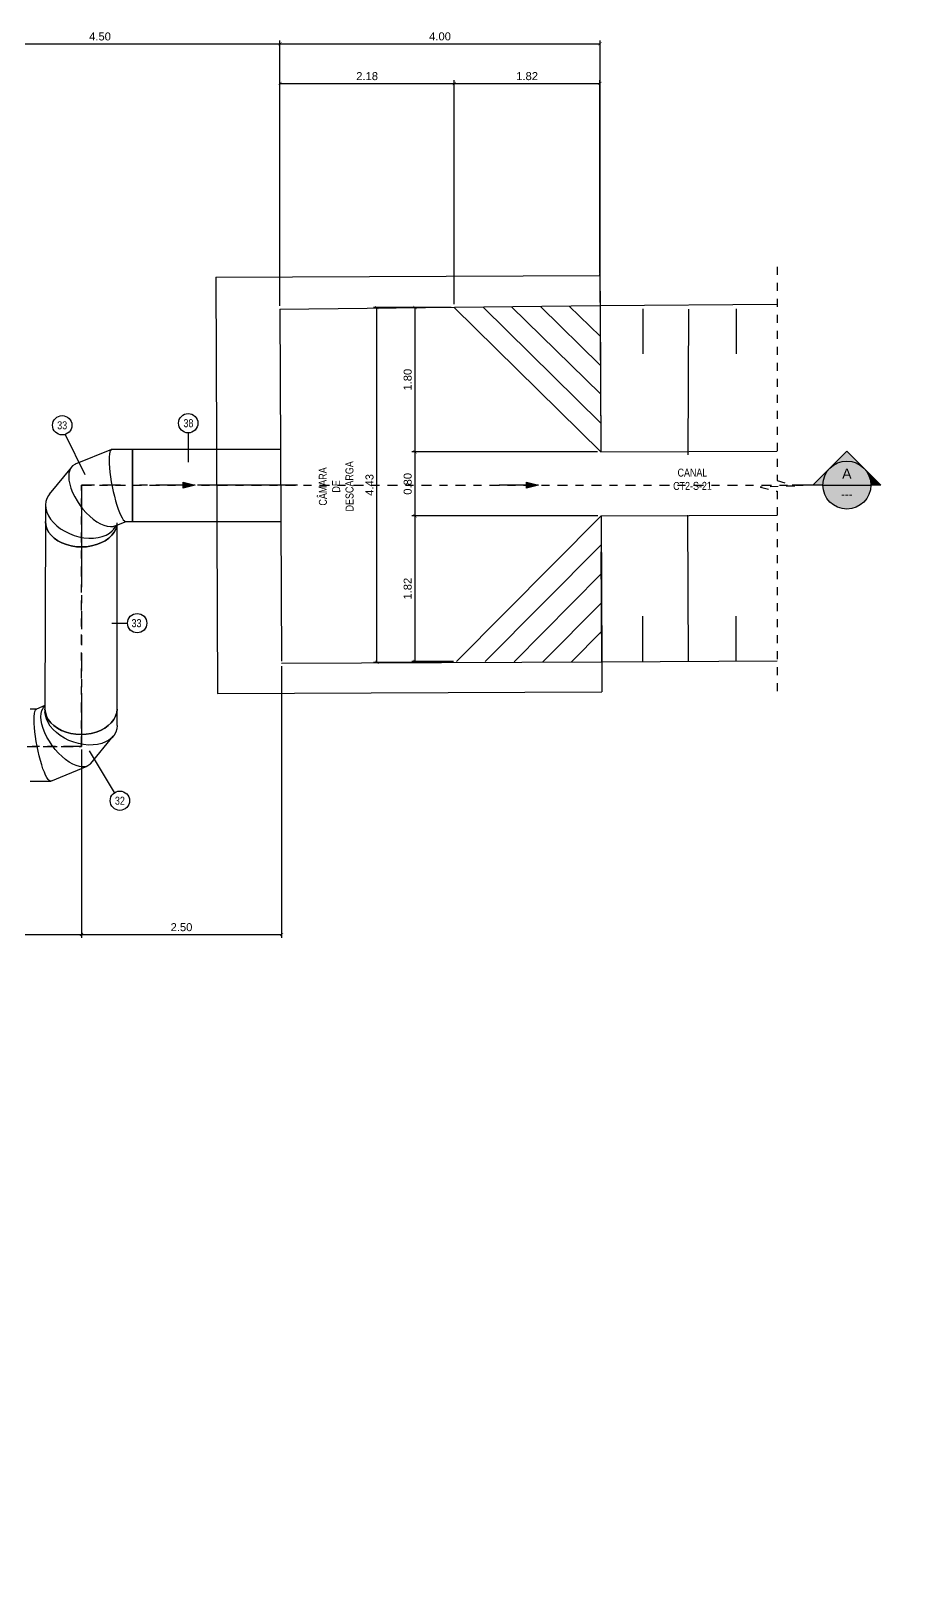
# Model space of a CAD drawing. Header units: feet. Extents: x 0 to 285175, y 0 to 9111378.
# Drawn here: x 285163.87 to 285174.84, y 9111338.24 to 9111357.69 of the extents above; entities that cross this region are included whole.
import ezdxf
from ezdxf import colors
from ezdxf.entities.mleader import LeaderData, LeaderLine
from ezdxf.enums import TextEntityAlignment as Align
from ezdxf.math import Vec2, Vec3

# ---------------------------------------------------------------- set-up
doc = ezdxf.new("R2010")
doc.units = ezdxf.units.FT
doc.header["$MEASUREMENT"] = 0
doc.linetypes.add('CENTER2', pattern=[1.125, 0.75, -0.125, 0.125, -0.125])
doc.linetypes.add('DASHDOT', pattern=[1, 0.5, -0.25, 0, -0.25])
doc.layers.get('0').update_dxf_attribs({"linetype": 'CONTINUOUS'})
doc.layers.get('DEFPOINTS').update_dxf_attribs({"linetype": 'CONTINUOUS'})
for name, color, linetype in [('ARQ_SENTIDO', 1, 'CONTINUOUS'), ('EIXO', 1, 'DASHDOT'), ('H-SA-CONTORNO', 2, 'CONTINUOUS'), ('H-SA-DIM', 1, 'CONTINUOUS'), ('H-SA-EIXOS', 1, 'DASHDOT'), ('H-SA-ESTRUTURA (CORTE)', 5, 'CONTINUOUS'), ('H-SA-HTC ENCHIMENTO', 1, 'CONTINUOUS'), ('H-SA-SIMB', 1, 'CONTINUOUS'), ('H-SA-TEXTO', 2, 'CONTINUOUS'), ('INDIC', 2, 'CONTINUOUS'), ('Top View-Ferro Fundido - JGS - K7(Esgoto)', 7, 'CONTINUOUS')]:
    doc.layers.add(name, color=color, linetype=linetype)
doc.styles.add('EGC_Arial_2.0mm', font='arial.ttf', dxfattribs={"width": 0.8, "height": 2})
doc.styles.add('EGC_Arial_2.5mm', font='arial.ttf', dxfattribs={"width": 0.8, "height": 2.5})
doc.styles.get("Standard").update_dxf_attribs({"font": 'arial.ttf'})
doc.dimstyles.new('Copy of EGC_2.0mm', dxfattribs={"dimtxt": 0.1, "dimasz": 0.04, "dimexe": 0.04, "dimexo": 0.04, "dimgap": 0.04, "dimtad": 1, "dimzin": 1, "dimdsep": 46, "dimtxsty": 'Standard', "dimblk": 'ARCHTICK', "dimcen": 0, "dimclrd": 1, "dimclre": 1, "dimclrt": 2, "dimazin": 0, "dimtfac": 1, "dimtix": 1, "dimtmove": 1, "dimatfit": 3, "dimldrblk": 'NONE', "dimfxl": 0.002, "dimtolj": 1, "dimtzin": 0, "dimlwd": -1, "dimarcsym": 0})

# ---------------------------------------------------------------- blocks, each defined once
blk = doc.blocks.new('_None')
blk = doc.blocks.new('_ArchTick')
at = {"color": 0, "linetype": 'ByBlock', "const_width": 0.15}
blk.add_lwpolyline([(-0.5, -0.5), (0.5, 0.5)], dxfattribs=at)
blk = doc.blocks.new('*D1220')
at = {"layer": 'DEFPOINTS', "color": 0, "transparency": 16777216}
for p in [(285162.481, 9111357.533), (285166.979, 9111357.533), (285166.979, 9111354.218, -478.198)]:
    blk.add_point(p, dxfattribs=at)
at = {"layer": 'H-SA-DIM', "color": 1, "transparency": 16777216}
blk.add_line((285162.481, 9111357.533), (285166.979, 9111357.533), dxfattribs=at)
at = {"layer": 'H-SA-DIM', "color": 1, "lineweight": -2, "transparency": 16777216}
blk.add_line((285166.979, 9111354.258), (285166.979, 9111357.573), dxfattribs=at)
at = {"layer": 'H-SA-DIM', "color": 1, "transparency": 16777216, "xscale": 0.04, "yscale": 0.04, "zscale": 0.04, "rotation": 180}
blk.add_blockref('_ArchTick', (285162.481, 9111357.533), dxfattribs=at)
at = {"layer": 'H-SA-DIM', "color": 1, "transparency": 16777216, "xscale": 0.04, "yscale": 0.04, "zscale": 0.04}
blk.add_blockref('_ArchTick', (285166.979, 9111357.533), dxfattribs=at)
at = {"layer": 'H-SA-DIM', "color": 2, "transparency": 16777216, "insert": (285164.73, 9111357.624), "char_height": 0.1, "attachment_point": 5}
blk.add_mtext('\\A1;4.50', dxfattribs=at)
blk = doc.blocks.new('*D1221')
at = {"layer": 'DEFPOINTS', "color": 0, "transparency": 16777216}
for p in [(285169.157, 9111357.037), (285166.979, 9111354.218, -478.198), (285169.157, 9111354.237, -478.198)]:
    blk.add_point(p, dxfattribs=at)
at = {"layer": 'H-SA-DIM', "color": 1, "lineweight": -2, "transparency": 16777216}
for p, q in [((285166.979, 9111354.258), (285166.979, 9111357.077)), ((285169.157, 9111354.277), (285169.157, 9111357.077))]:
    blk.add_line(p, q, dxfattribs=at)
at = {"layer": 'H-SA-DIM', "color": 1, "transparency": 16777216}
blk.add_line((285166.979, 9111357.037), (285169.157, 9111357.037), dxfattribs=at)
at = {"layer": 'H-SA-DIM', "color": 1, "transparency": 16777216, "xscale": 0.04, "yscale": 0.04, "zscale": 0.04, "rotation": 180}
blk.add_blockref('_ArchTick', (285166.979, 9111357.037), dxfattribs=at)
at = {"layer": 'H-SA-DIM', "color": 1, "transparency": 16777216, "xscale": 0.04, "yscale": 0.04, "zscale": 0.04}
blk.add_blockref('_ArchTick', (285169.157, 9111357.037), dxfattribs=at)
at = {"layer": 'H-SA-DIM', "color": 2, "transparency": 16777216, "insert": (285168.068, 9111357.128), "char_height": 0.1, "attachment_point": 5}
blk.add_mtext('\\A1;2.18', dxfattribs=at)
blk = doc.blocks.new('*D1222')
at = {"layer": 'DEFPOINTS', "color": 0, "transparency": 16777216}
for p in [(285170.978, 9111357.037), (285170.978, 9111354.631, -478.198), (285169.157, 9111354.237, -478.198)]:
    blk.add_point(p, dxfattribs=at)
at = {"layer": 'H-SA-DIM', "color": 1, "lineweight": -2, "transparency": 16777216}
for p, q in [((285169.157, 9111354.277), (285169.157, 9111357.077)), ((285170.978, 9111354.671), (285170.978, 9111357.077))]:
    blk.add_line(p, q, dxfattribs=at)
at = {"layer": 'H-SA-DIM', "color": 1, "transparency": 16777216}
blk.add_line((285169.157, 9111357.037), (285170.978, 9111357.037), dxfattribs=at)
at = {"layer": 'H-SA-DIM', "color": 1, "transparency": 16777216, "xscale": 0.04, "yscale": 0.04, "zscale": 0.04, "rotation": 180}
blk.add_blockref('_ArchTick', (285169.157, 9111357.037), dxfattribs=at)
at = {"layer": 'H-SA-DIM', "color": 1, "transparency": 16777216, "xscale": 0.04, "yscale": 0.04, "zscale": 0.04}
blk.add_blockref('_ArchTick', (285170.978, 9111357.037), dxfattribs=at)
at = {"layer": 'H-SA-DIM', "color": 2, "transparency": 16777216, "insert": (285170.067, 9111357.128), "char_height": 0.1, "attachment_point": 5}
blk.add_mtext('\\A1;1.82', dxfattribs=at)
blk = doc.blocks.new('*D1223')
at = {"layer": 'DEFPOINTS', "color": 0, "transparency": 16777216}
for p in [(285170.979, 9111357.534), (285166.979, 9111354.218, -478.198), (285170.979, 9111354.26, -478.198)]:
    blk.add_point(p, dxfattribs=at)
at = {"layer": 'H-SA-DIM', "color": 1, "lineweight": -2, "transparency": 16777216}
for p, q in [((285166.979, 9111354.258), (285166.979, 9111357.574)), ((285170.979, 9111354.3), (285170.979, 9111357.574))]:
    blk.add_line(p, q, dxfattribs=at)
at = {"layer": 'H-SA-DIM', "color": 1, "transparency": 16777216}
blk.add_line((285166.979, 9111357.534), (285170.979, 9111357.534), dxfattribs=at)
at = {"layer": 'H-SA-DIM', "color": 1, "transparency": 16777216, "xscale": 0.04, "yscale": 0.04, "zscale": 0.04, "rotation": 180}
blk.add_blockref('_ArchTick', (285166.979, 9111357.534), dxfattribs=at)
at = {"layer": 'H-SA-DIM', "color": 1, "transparency": 16777216, "xscale": 0.04, "yscale": 0.04, "zscale": 0.04}
blk.add_blockref('_ArchTick', (285170.979, 9111357.534), dxfattribs=at)
at = {"layer": 'H-SA-DIM', "color": 2, "transparency": 16777216, "insert": (285168.979, 9111357.625), "char_height": 0.1, "attachment_point": 5}
blk.add_mtext('\\A1;4.00', dxfattribs=at)
blk = doc.blocks.new('*D1219')
at = {"layer": 'DEFPOINTS', "color": 0, "transparency": 16777216}
for p in [(285169.157, 9111354.237, -478.198), (285168.666, 9111352.433), (285170.987, 9111352.433, -478.198)]:
    blk.add_point(p, dxfattribs=at)
at = {"layer": 'H-SA-DIM', "color": 1, "lineweight": -2, "transparency": 16777216}
for p, q in [((285169.117, 9111354.237), (285168.626, 9111354.237)), ((285170.947, 9111352.433), (285168.626, 9111352.433))]:
    blk.add_line(p, q, dxfattribs=at)
at = {"layer": 'H-SA-DIM', "color": 1, "transparency": 16777216}
blk.add_line((285168.666, 9111354.237), (285168.666, 9111352.433), dxfattribs=at)
at = {"layer": 'H-SA-DIM', "color": 1, "transparency": 16777216, "xscale": 0.04, "yscale": 0.04, "zscale": 0.04}
for p, rotation in [((285168.666, 9111354.237), 90), ((285168.666, 9111352.433), 270)]:
    blk.add_blockref('_ArchTick', p, dxfattribs=dict(at, rotation=rotation))
at = {"layer": 'H-SA-DIM', "color": 2, "transparency": 16777216, "insert": (285168.575, 9111353.335), "char_height": 0.1, "attachment_point": 5, "rotation": 90}
blk.add_mtext('\\A1;1.80', dxfattribs=at)
blk = doc.blocks.new('*D1224')
at = {"layer": 'DEFPOINTS', "color": 0, "transparency": 16777216}
for p in [(285170.987, 9111352.433, -478.198), (285168.666, 9111351.633), (285170.991, 9111351.633, -478.198)]:
    blk.add_point(p, dxfattribs=at)
at = {"layer": 'H-SA-DIM', "color": 1, "lineweight": -2, "transparency": 16777216}
for p, q in [((285170.947, 9111352.433), (285168.626, 9111352.433)), ((285170.951, 9111351.633), (285168.626, 9111351.633))]:
    blk.add_line(p, q, dxfattribs=at)
at = {"layer": 'H-SA-DIM', "color": 1, "transparency": 16777216}
blk.add_line((285168.666, 9111352.433), (285168.666, 9111351.633), dxfattribs=at)
at = {"layer": 'H-SA-DIM', "color": 1, "transparency": 16777216, "xscale": 0.04, "yscale": 0.04, "zscale": 0.04}
for p, rotation in [((285168.666, 9111352.433), 90), ((285168.666, 9111351.633), 270)]:
    blk.add_blockref('_ArchTick', p, dxfattribs=dict(at, rotation=rotation))
at = {"layer": 'H-SA-DIM', "color": 2, "transparency": 16777216, "insert": (285168.575, 9111352.033), "char_height": 0.1, "attachment_point": 5, "rotation": 90}
blk.add_mtext('\\A1;0.80', dxfattribs=at)
blk = doc.blocks.new('*D1225')
at = {"layer": 'DEFPOINTS', "color": 0, "transparency": 16777216}
for p in [(285170.991, 9111351.633, -478.198), (285168.666, 9111349.813), (285169.186, 9111349.813, -478.198)]:
    blk.add_point(p, dxfattribs=at)
at = {"layer": 'H-SA-DIM', "color": 1, "lineweight": -2, "transparency": 16777216}
for p, q in [((285170.951, 9111351.633), (285168.626, 9111351.633)), ((285169.146, 9111349.813), (285168.626, 9111349.813))]:
    blk.add_line(p, q, dxfattribs=at)
at = {"layer": 'H-SA-DIM', "color": 1, "transparency": 16777216}
blk.add_line((285168.666, 9111351.633), (285168.666, 9111349.813), dxfattribs=at)
at = {"layer": 'H-SA-DIM', "color": 1, "transparency": 16777216, "xscale": 0.04, "yscale": 0.04, "zscale": 0.04}
for p, rotation in [((285168.666, 9111351.633), 90), ((285168.666, 9111349.813), 270)]:
    blk.add_blockref('_ArchTick', p, dxfattribs=dict(at, rotation=rotation))
at = {"layer": 'H-SA-DIM', "color": 2, "transparency": 16777216, "insert": (285168.575, 9111350.723), "char_height": 0.1, "attachment_point": 5, "rotation": 90}
blk.add_mtext('\\A1;1.82', dxfattribs=at)
blk = doc.blocks.new('*D1226')
at = {"layer": 'DEFPOINTS', "color": 0, "transparency": 16777216}
for p in [(285168.189, 9111354.237), (285169.155, 9111354.237), (285169.187, 9111349.802, -478.198)]:
    blk.add_point(p, dxfattribs=at)
at = {"layer": 'H-SA-DIM', "color": 1, "lineweight": -2, "transparency": 16777216}
for p, q in [((285169.115, 9111354.237), (285168.149, 9111354.237)), ((285169.147, 9111349.802), (285168.149, 9111349.802))]:
    blk.add_line(p, q, dxfattribs=at)
at = {"layer": 'H-SA-DIM', "color": 1, "transparency": 16777216}
blk.add_line((285168.189, 9111349.802), (285168.189, 9111354.237), dxfattribs=at)
at = {"layer": 'H-SA-DIM', "color": 1, "transparency": 16777216, "xscale": 0.04, "yscale": 0.04, "zscale": 0.04}
for p, rotation in [((285168.189, 9111354.237), 90), ((285168.189, 9111349.802), 270)]:
    blk.add_blockref('_ArchTick', p, dxfattribs=dict(at, rotation=rotation))
at = {"layer": 'H-SA-DIM', "color": 2, "transparency": 16777216, "insert": (285168.098, 9111352.02), "char_height": 0.1, "attachment_point": 5, "rotation": 90}
blk.add_mtext('\\A1;4.43', dxfattribs=at)
blk = doc.blocks.new('*D1227')
at = {"layer": 'DEFPOINTS', "color": 0, "transparency": 16777216}
for p in [(285164.498, 9111348.751), (285156.596, 9111347.002), (285164.498, 9111346.4)]:
    blk.add_point(p, dxfattribs=at)
at = {"layer": 'H-SA-DIM', "color": 1, "lineweight": -2, "transparency": 16777216}
for p, q in [((285164.498, 9111348.711), (285164.498, 9111346.36)), ((285156.596, 9111346.962), (285156.596, 9111346.36))]:
    blk.add_line(p, q, dxfattribs=at)
at = {"layer": 'H-SA-DIM', "color": 1, "transparency": 16777216}
blk.add_line((285156.596, 9111346.4), (285164.498, 9111346.4), dxfattribs=at)
at = {"layer": 'H-SA-DIM', "color": 1, "transparency": 16777216, "xscale": 0.04, "yscale": 0.04, "zscale": 0.04, "rotation": 180}
blk.add_blockref('_ArchTick', (285156.596, 9111346.4), dxfattribs=at)
at = {"layer": 'H-SA-DIM', "color": 1, "transparency": 16777216, "xscale": 0.04, "yscale": 0.04, "zscale": 0.04}
blk.add_blockref('_ArchTick', (285164.498, 9111346.4), dxfattribs=at)
at = {"layer": 'H-SA-DIM', "color": 2, "transparency": 16777216, "insert": (285160.547, 9111346.491), "char_height": 0.1, "attachment_point": 5}
blk.add_mtext('\\A1;7.90', dxfattribs=at)
blk = doc.blocks.new('*D1228')
at = {"layer": 'DEFPOINTS', "color": 0, "transparency": 16777216}
for p in [(285166.999, 9111349.793, -478.198), (285164.498, 9111348.751), (285166.999, 9111346.401)]:
    blk.add_point(p, dxfattribs=at)
at = {"layer": 'H-SA-DIM', "color": 1, "lineweight": -2, "transparency": 16777216}
for p, q in [((285166.999, 9111349.753), (285166.999, 9111346.361)), ((285164.498, 9111348.711), (285164.498, 9111346.361))]:
    blk.add_line(p, q, dxfattribs=at)
at = {"layer": 'H-SA-DIM', "color": 1, "transparency": 16777216}
blk.add_line((285164.498, 9111346.401), (285166.999, 9111346.401), dxfattribs=at)
at = {"layer": 'H-SA-DIM', "color": 1, "transparency": 16777216, "xscale": 0.04, "yscale": 0.04, "zscale": 0.04, "rotation": 180}
blk.add_blockref('_ArchTick', (285164.498, 9111346.401), dxfattribs=at)
at = {"layer": 'H-SA-DIM', "color": 1, "transparency": 16777216, "xscale": 0.04, "yscale": 0.04, "zscale": 0.04}
blk.add_blockref('_ArchTick', (285166.999, 9111346.401), dxfattribs=at)
at = {"layer": 'H-SA-DIM', "color": 2, "transparency": 16777216, "insert": (285165.748, 9111346.492), "char_height": 0.1, "attachment_point": 5}
blk.add_mtext('\\A1;2.50', dxfattribs=at)
blk = doc.blocks.new('EGC-SETA SENTIDO DA TUBULAÇÃO')
h = blk.add_hatch(color=256)
h.dxf.hatch_style = 1
h.paths.add_polyline_path([(-3, 0.75), (0, 0), (-3, -0.75)])
blk.add_line((0, 0), (-9.84, 0))
blk.add_lwpolyline([(-3, 0.75), (0, 0), (-3, -0.75), (-3, 0.75)])
blk = doc.blocks.new('*U1240')
at = {"true_color": 0x737373}
h = blk.add_hatch(color=8, dxfattribs=at)
h.dxf.hatch_style = 1
h.paths.add_polyline_path([(4.24, 4.24), (8.49, 0), (6, 0, 0.198912)])
h.paths.add_polyline_path([(0, 8.49), (4.24, 4.24, 0.414214), (-4.24, 4.24)])
h.paths.add_polyline_path([(-4.24, 4.24, 0.198912), (-6, 0), (-8.49, 0)])
h = blk.add_hatch(color=8, dxfattribs=at)
h.dxf.hatch_style = 1
h.paths.add_polyline_path([(4.24, 4.24), (8.49, 0), (6, 0, 0.198912)])
h.paths.add_polyline_path([(15.49, 0.03), (-15.49, 0.03), (-15.49, 5.65), (15.49, 5.65)], flags=9)
at = {"true_color": 0xffffff}
h = blk.add_hatch(color=7, dxfattribs=at)
h.dxf.hatch_style = 1
edge = h.paths.add_edge_path()
edge.add_arc((0, 0), 6, 0, 360)
for p, q in [((0, 8.49), (-8.49, 0)), ((0, 8.49), (8.49, 0)), ((-6, 0), (6, 0)), ((-6, 0), (-13.65, 0)), ((8.49, 0), (6, 0))]:
    blk.add_line(p, q)
blk.add_circle((0, 0), 6)
for tag, height, style, p in [('IDENTIFIER', 2.5, 'EGC_Arial_2.5mm', (0, 2.87)), ('DRG_REF', 2, 'EGC_Arial_2.0mm', (0, -2.29))]:
    blk.add_attdef(tag, text='', height=height, dxfattribs=dict(style=style)).set_placement(p, align=Align.MIDDLE_CENTER)

msp = doc.modelspace()

# ---------------------------------------------------------------- linework, layer by layer
at = {"layer": 'EIXO', "ltscale": 0.35}
msp.add_line((285156.896, 9111348.752), (285164.498, 9111348.752, -478.198), dxfattribs=at)
at = {"layer": 'EIXO', "ltscale": 2.5}
msp.add_lwpolyline([(285167.199, 9111352.018), (285164.498, 9111352.018), (285164.498, 9111348.751)], dxfattribs=at)
at = {"layer": 'H-SA-CONTORNO', "ltscale": 0.75}
for p, q in [((285170.987, 9111352.433, -478.198), (285173.194, 9111352.443, -478.198)), ((285170.991, 9111351.633, -478.198), (285173.194, 9111351.643, -478.198))]:
    msp.add_line(p, q, dxfattribs=at)
at = {"layer": 'H-SA-CONTORNO', "elevation": -478.198}
for points in [[(285170.987, 9111352.433), (285169.157, 9111354.237)], [(285170.991, 9111351.633), (285169.186, 9111349.813)]]:
    msp.add_lwpolyline(points, dxfattribs=at)
at = {"layer": 'H-SA-EIXOS', "ltscale": 0.05}
for p, q in [((285173.194, 9111354.747), (285173.194, 9111352.076)), ((285173.405, 9111352.006), (285172.981, 9111351.991)), ((285172.985, 9111351.991), (285173.194, 9111351.94)), ((285173.194, 9111352.076), (285173.408, 9111352.006)), ((285173.194, 9111351.94), (285173.194, 9111349.386))]:
    msp.add_line(p, q, dxfattribs=at)
at = {"layer": 'H-SA-ESTRUTURA (CORTE)'}
for p, q in [((285166.178, 9111354.614, -478.198), (285170.978, 9111354.635, -478.198)), ((285166.178, 9111354.614, -478.198), (285166.2, 9111349.414, -478.198)), ((285170.978, 9111354.635, -478.198), (285170.977, 9111354.663, -478.198)), ((285170.978, 9111354.631, -478.198), (285170.979, 9111354.256, -478.198)), ((285166.979, 9111354.218, -478.198), (285170.979, 9111354.26, -478.198)), ((285166.979, 9111354.218, -478.198), (285166.999, 9111349.818, -478.198)), ((285166.999, 9111349.793, -478.198), (285170.999, 9111349.81, -478.198)), ((285170.999, 9111349.81, -478.198), (285171, 9111349.435, -478.198)), ((285166.2, 9111349.414, -478.198), (285171, 9111349.435, -478.198))]:
    msp.add_line(p, q, dxfattribs=at)
at = {"layer": 'H-SA-HTC ENCHIMENTO'}
for p, q in [((285170.979, 9111354.26, -478.198), (285173.194, 9111354.278)), ((285170.979, 9111354.26, -478.198), (285170.985, 9111352.885, -478.198)), ((285171.515, 9111354.221, -478.198), (285171.513, 9111353.656, -478.198)), ((285172.085, 9111354.217, -478.198), (285172.077, 9111352.394, -478.198)), ((285172.678, 9111354.221, -478.198), (285172.68, 9111353.656, -478.198)), ((285172.085, 9111349.818, -478.198), (285172.077, 9111351.641, -478.198)), ((285170.999, 9111349.81, -478.198), (285170.993, 9111351.185, -478.198)), ((285171.515, 9111349.814, -478.198), (285171.513, 9111350.379, -478.198)), ((285172.678, 9111349.814, -478.198), (285172.68, 9111350.379, -478.198))]:
    msp.add_line(p, q, dxfattribs=at)
at = {"layer": 'H-SA-HTC ENCHIMENTO', "elevation": -478.198}
for points in [[(285170.986, 9111352.794), (285169.516, 9111354.242)], [(285170.984, 9111353.156), (285169.874, 9111354.246)], [(285170.982, 9111353.518), (285170.233, 9111354.251)], [(285170.981, 9111353.879), (285170.592, 9111354.255)], [(285170.979, 9111354.26), (285170.987, 9111352.433)], [(285170.991, 9111351.633), (285170.999, 9111349.81)], [(285170.992, 9111351.271), (285169.545, 9111349.812)], [(285170.994, 9111350.91), (285169.904, 9111349.81)], [(285170.995, 9111350.548), (285170.262, 9111349.809)], [(285170.997, 9111350.187), (285170.621, 9111349.807)], [(285170.999, 9111349.81), (285173.194, 9111349.82)]]:
    msp.add_lwpolyline(points, dxfattribs=at)
at = {"layer": 'INDIC', "color": 1, "linetype": 'Continuous'}
msp.add_line((285164.19, 9111352.865), (285164.19, 9111352.865), dxfattribs=at)
for centre in [(285164.257, 9111352.765), (285165.832, 9111352.791)]:
    msp.add_circle(centre, 0.121, dxfattribs=at)
at = {"layer": 'Top View-Ferro Fundido - JGS - K7(Esgoto)', "color": 1, "linetype": 'ByBlock', "lineweight": -2}
for p, q in [((285164.873, 9111352.463, -478.198), (285164.419, 9111352.277, -478.198)), ((285165.136, 9111352.464, -478.198), (285164.879, 9111352.464, -478.198)), ((285166.987, 9111352.464, -478.198), (285165.136, 9111352.464, -478.198)), ((285165.136, 9111352.459, -478.198), (285165.136, 9111352.464, -478.198)), ((285165.136, 9111352.446, -478.198), (285165.136, 9111352.459, -478.198)), ((285165.136, 9111352.423, -478.198), (285165.136, 9111352.446, -478.198)), ((285165.136, 9111352.392, -478.198), (285165.136, 9111352.423, -478.198)), ((285165.136, 9111352.354, -478.198), (285165.136, 9111352.392, -478.198)), ((285165.136, 9111352.308, -478.198), (285165.136, 9111352.354, -478.198)), ((285164.374, 9111352.243, -478.198), (285164.095, 9111351.902, -478.198)), ((285165.136, 9111352.257, -478.198), (285165.136, 9111352.308, -478.198)), ((285165.136, 9111352.201, -478.198), (285165.136, 9111352.257, -478.198)), ((285165.136, 9111352.14, -478.198), (285165.136, 9111352.201, -478.198)), ((285165.136, 9111352.078, -478.198), (285165.136, 9111352.14, -478.198)), ((285165.136, 9111352.013, -478.198), (285165.136, 9111352.078, -478.198)), ((285165.136, 9111351.949, -478.198), (285165.136, 9111352.013, -478.198)), ((285165.136, 9111351.887, -478.198), (285165.136, 9111351.949, -478.198)), ((285165.136, 9111351.826, -478.198), (285165.136, 9111351.887, -478.198)), ((285165.136, 9111351.77, -478.198), (285165.136, 9111351.826, -478.198)), ((285165.136, 9111351.719, -478.198), (285165.136, 9111351.77, -478.198)), ((285164.047, 9111351.591, 1.962), (285164.042, 9111349.201)), ((285164.047, 9111351.769, -478.198), (285164.047, 9111351.562, -478.198)), ((285165.136, 9111351.673, -478.198), (285165.136, 9111351.719, -478.198)), ((285165.136, 9111351.635, -478.198), (285165.136, 9111351.673, -478.198)), ((285165.136, 9111351.604, -478.198), (285165.136, 9111351.635, -478.198)), ((285165.136, 9111351.581, -478.198), (285165.136, 9111351.604, -478.198)), ((285165.136, 9111351.568, -478.198), (285165.136, 9111351.581, -478.198)), ((285164.047, 9111351.562, -478.198), (285164.052, 9111351.517, -478.198)), ((285164.052, 9111351.517, -478.198), (285164.066, 9111351.473, -478.198)), ((285164.066, 9111351.473, -478.198), (285164.088, 9111351.43, -478.198)), ((285164.088, 9111351.43, -478.198), (285164.119, 9111351.39, -478.198)), ((285164.119, 9111351.39, -478.198), (285164.157, 9111351.354, -478.198)), ((285164.838, 9111351.354, -478.198), (285164.876, 9111351.39, -478.198)), ((285164.876, 9111351.39, -478.198), (285164.907, 9111351.43, -478.198)), ((285164.9, 9111351.465, -478.198), (285164.945, 9111351.519, -478.198)), ((285164.907, 9111351.43, -478.198), (285164.93, 9111351.473, -478.198)), ((285164.918, 9111351.508, -478.198), (285165.056, 9111351.564, -478.198)), ((285164.93, 9111351.473, -478.198), (285164.943, 9111351.517, -478.198)), ((285164.943, 9111349.201), (285164.943, 9111351.545)), ((285164.943, 9111351.517, -478.198), (285164.943, 9111351.517, -478.198)), ((285165.05, 9111351.563, -478.198), (285165.136, 9111351.563, -478.198)), ((285165.136, 9111351.563, -478.198), (285165.136, 9111351.568, -478.198)), ((285165.136, 9111351.563, -478.198), (285166.991, 9111351.563, -478.198)), ((285164.157, 9111351.354, -478.198), (285164.203, 9111351.322, -478.198)), ((285164.203, 9111351.322, -478.198), (285164.254, 9111351.295, -478.198)), ((285164.254, 9111351.295, -478.198), (285164.311, 9111351.273, -478.198)), ((285164.311, 9111351.273, -478.198), (285164.371, 9111351.257, -478.198)), ((285164.371, 9111351.257, -478.198), (285164.434, 9111351.247, -478.198)), ((285164.434, 9111351.247, -478.198), (285164.498, 9111351.244, -478.198)), ((285164.498, 9111351.244, -478.198), (285164.562, 9111351.247, -478.198)), ((285164.562, 9111351.247, -478.198), (285164.625, 9111351.257, -478.198)), ((285164.625, 9111351.257, -478.198), (285164.685, 9111351.273, -478.198)), ((285164.685, 9111351.273, -478.198), (285164.741, 9111351.295, -478.198)), ((285164.741, 9111351.295, -478.198), (285164.793, 9111351.322, -478.198)), ((285164.793, 9111351.322, -478.198), (285164.838, 9111351.354, -478.198)), ((285164.042, 9111349.262), (285163.934, 9111349.217)), ((285164.042, 9111349.259), (285164.027, 9111349.24)), ((285163.94, 9111349.219), (285163.855, 9111349.219)), ((285164.047, 9111349.174), (285164.042, 9111349.219)), ((285164.042, 9111349.219), (285164.042, 9111349.184)), ((285164.061, 9111349.13), (285164.047, 9111349.174)), ((285164.083, 9111349.087), (285164.061, 9111349.13)), ((285164.114, 9111349.047), (285164.083, 9111349.087)), ((285164.152, 9111349.011), (285164.114, 9111349.047)), ((285164.871, 9111349.047), (285164.833, 9111349.011)), ((285164.902, 9111349.087), (285164.871, 9111349.047)), ((285164.925, 9111349.13), (285164.902, 9111349.087)), ((285164.938, 9111349.174), (285164.925, 9111349.13)), ((285164.943, 9111349.219), (285164.938, 9111349.174)), ((285164.943, 9111349.013), (285164.943, 9111349.219)), ((285164.198, 9111348.979), (285164.152, 9111349.011)), ((285164.249, 9111348.952), (285164.198, 9111348.979)), ((285164.306, 9111348.93), (285164.249, 9111348.952)), ((285164.366, 9111348.914), (285164.306, 9111348.93)), ((285164.429, 9111348.904), (285164.366, 9111348.914)), ((285164.493, 9111348.901), (285164.429, 9111348.904)), ((285164.557, 9111348.904), (285164.493, 9111348.901)), ((285164.62, 9111348.914), (285164.557, 9111348.904)), ((285164.617, 9111348.538), (285164.895, 9111348.88)), ((285164.68, 9111348.93), (285164.62, 9111348.914)), ((285164.736, 9111348.952), (285164.68, 9111348.93)), ((285164.788, 9111348.979), (285164.736, 9111348.952)), ((285164.833, 9111349.011), (285164.788, 9111348.979)), ((285164.117, 9111348.319), (285164.571, 9111348.505)), ((285163.855, 9111348.318), (285164.111, 9111348.318))]:
    msp.add_line(p, q, dxfattribs=at)
for points in [[(285164.882, 9111352.464, -478.198), (285164.871, 9111352.461, -478.198), (285164.862, 9111352.451, -478.198), (285164.854, 9111352.432, -478.198), (285164.848, 9111352.406, -478.198), (285164.845, 9111352.372, -478.198), (285164.844, 9111352.332, -478.198)], [(285165.136, 9111352.464, -478.198), (285165.136, 9111352.463, -478.198), (285165.136, 9111352.453, -478.198), (285165.136, 9111352.435, -478.198), (285165.136, 9111352.409, -478.198), (285165.136, 9111352.374, -478.198), (285165.136, 9111352.332, -478.198)], [(285164.425, 9111352.279, -478.198), (285164.413, 9111352.274, -478.198), (285164.387, 9111352.257, -478.198), (285164.366, 9111352.233, -478.198), (285164.351, 9111352.203, -478.198), (285164.342, 9111352.167, -478.198), (285164.339, 9111352.126, -478.198)], [(285164.844, 9111352.332, -478.198), (285164.845, 9111352.286, -478.198), (285164.848, 9111352.234, -478.198), (285164.854, 9111352.179, -478.198), (285164.862, 9111352.12, -478.198), (285164.871, 9111352.06, -478.198), (285164.882, 9111351.998, -478.198), (285164.895, 9111351.937, -478.198), (285164.909, 9111351.877, -478.198), (285164.924, 9111351.82, -478.198), (285164.94, 9111351.767, -478.198), (285164.956, 9111351.718, -478.198), (285164.973, 9111351.674, -478.198), (285164.989, 9111351.637, -478.198), (285165.005, 9111351.607, -478.198), (285165.02, 9111351.584, -478.198), (285165.034, 9111351.57, -478.198), (285165.047, 9111351.563, -478.198), (285165.053, 9111351.563, -478.198)], [(285165.136, 9111352.332, -478.198), (285165.136, 9111352.283, -478.198), (285165.136, 9111352.229, -478.198), (285165.136, 9111352.171, -478.198), (285165.136, 9111352.109, -478.198), (285165.136, 9111352.046, -478.198), (285165.136, 9111351.981, -478.198), (285165.136, 9111351.918, -478.198), (285165.136, 9111351.856, -478.198), (285165.136, 9111351.798, -478.198), (285165.136, 9111351.744, -478.198), (285165.136, 9111351.695, -478.198), (285165.136, 9111351.653, -478.198), (285165.136, 9111351.618, -478.198), (285165.136, 9111351.592, -478.198), (285165.136, 9111351.573, -478.198), (285165.136, 9111351.564, -478.198), (285165.136, 9111351.563, -478.198)], [(285164.339, 9111352.126, -478.198), (285164.342, 9111352.08, -478.198), (285164.351, 9111352.031, -478.198), (285164.366, 9111351.98, -478.198), (285164.387, 9111351.926, -478.198), (285164.413, 9111351.872, -478.198), (285164.444, 9111351.819, -478.198), (285164.478, 9111351.767, -478.198), (285164.517, 9111351.717, -478.198), (285164.558, 9111351.671, -478.198), (285164.602, 9111351.628, -478.198), (285164.646, 9111351.591, -478.198), (285164.691, 9111351.559, -478.198), (285164.736, 9111351.533, -478.198), (285164.779, 9111351.515, -478.198), (285164.82, 9111351.503, -478.198), (285164.859, 9111351.498, -478.198), (285164.894, 9111351.501, -478.198), (285164.924, 9111351.511, -478.198)], [(285164.098, 9111351.906, -478.198), (285164.085, 9111351.888, -478.198), (285164.064, 9111351.851, -478.198), (285164.052, 9111351.811, -478.198), (285164.047, 9111351.769, -478.198)], [(285164.047, 9111351.769, -478.198), (285164.052, 9111351.724, -478.198), (285164.064, 9111351.68, -478.198), (285164.085, 9111351.635, -478.198), (285164.113, 9111351.591, -478.198), (285164.148, 9111351.549, -478.198), (285164.19, 9111351.509, -478.198), (285164.238, 9111351.472, -478.198), (285164.291, 9111351.44, -478.198), (285164.347, 9111351.412, -478.198), (285164.406, 9111351.389, -478.198), (285164.467, 9111351.371, -478.198), (285164.528, 9111351.36, -478.198), (285164.589, 9111351.354, -478.198), (285164.648, 9111351.355, -478.198), (285164.705, 9111351.361, -478.198), (285164.757, 9111351.374, -478.198), (285164.805, 9111351.392, -478.198), (285164.847, 9111351.416, -478.198), (285164.882, 9111351.445, -478.198), (285164.901, 9111351.466, -478.198)], [(285164.943, 9111351.517, -478.198), (285164.943, 9111351.517, -478.198), (285164.93, 9111351.473, -478.198), (285164.907, 9111351.43, -478.198), (285164.876, 9111351.39, -478.198), (285164.838, 9111351.354, -478.198), (285164.793, 9111351.322, -478.198), (285164.741, 9111351.295, -478.198), (285164.685, 9111351.273, -478.198), (285164.625, 9111351.257, -478.198), (285164.562, 9111351.247, -478.198), (285164.498, 9111351.244, -478.198), (285164.434, 9111351.247, -478.198), (285164.371, 9111351.257, -478.198), (285164.311, 9111351.273, -478.198), (285164.254, 9111351.295, -478.198), (285164.203, 9111351.322, -478.198), (285164.157, 9111351.354, -478.198), (285164.119, 9111351.39, -478.198), (285164.088, 9111351.43, -478.198), (285164.066, 9111351.473, -478.198), (285164.052, 9111351.517, -478.198), (285164.047, 9111351.562, -478.198)], [(285163.992, 9111349.122, 0), (285163.995, 9111349.163, 0), (285164.004, 9111349.2, 0), (285164.019, 9111349.23, 0), (285164.029, 9111349.243, 0)], [(285163.905, 9111349.087, 0), (285163.906, 9111349.127, 0), (285163.909, 9111349.161, 0), (285163.915, 9111349.187, 0), (285163.923, 9111349.206, 0), (285163.932, 9111349.216, 0), (285163.936, 9111349.218, 0)], [(285164.119, 9111348.32, 0), (285164.108, 9111348.318, 0), (285164.095, 9111348.325, 0), (285164.081, 9111348.339, 0), (285164.066, 9111348.362, 0), (285164.05, 9111348.392, 0), (285164.034, 9111348.429, 0), (285164.017, 9111348.472, 0), (285164.001, 9111348.521, 0), (285163.985, 9111348.575, 0), (285163.97, 9111348.632, 0), (285163.956, 9111348.692, 0), (285163.943, 9111348.753, 0), (285163.932, 9111348.814, 0), (285163.923, 9111348.875, 0), (285163.915, 9111348.934, 0), (285163.909, 9111348.989, 0), (285163.906, 9111349.04, 0), (285163.905, 9111349.087, 0)], [(285164.617, 9111348.539, 0), (285164.603, 9111348.525, 0), (285164.577, 9111348.507, 0), (285164.547, 9111348.497, 0), (285164.512, 9111348.495, 0), (285164.473, 9111348.499, 0), (285164.432, 9111348.511, 0), (285164.389, 9111348.53, 0), (285164.344, 9111348.556, 0), (285164.299, 9111348.587, 0), (285164.255, 9111348.625, 0), (285164.211, 9111348.667, 0), (285164.17, 9111348.714, 0), (285164.132, 9111348.763, 0), (285164.097, 9111348.816, 0), (285164.066, 9111348.869, 0), (285164.04, 9111348.923, 0), (285164.019, 9111348.976, 0), (285164.004, 9111349.028, 0), (285163.995, 9111349.077, 0), (285163.992, 9111349.122, 0)], [(285164.042, 9111349.219, 0), (285164.047, 9111349.174, 0), (285164.061, 9111349.13, 0), (285164.083, 9111349.087, 0), (285164.114, 9111349.047, 0), (285164.152, 9111349.011, 0), (285164.198, 9111348.979, 0), (285164.249, 9111348.952, 0), (285164.306, 9111348.93, 0), (285164.366, 9111348.914, 0), (285164.429, 9111348.904, 0), (285164.493, 9111348.901, 0), (285164.557, 9111348.904, 0), (285164.62, 9111348.914, 0), (285164.68, 9111348.93, 0), (285164.736, 9111348.952, 0), (285164.788, 9111348.979, 0), (285164.833, 9111349.011, 0), (285164.871, 9111349.047, 0), (285164.902, 9111349.087, 0), (285164.925, 9111349.13, 0), (285164.938, 9111349.174, 0), (285164.943, 9111349.219, 0)], [(285164.943, 9111349.013, 0), (285164.939, 9111348.971, 0), (285164.926, 9111348.93, 0), (285164.906, 9111348.893, 0), (285164.877, 9111348.86, 0), (285164.842, 9111348.831, 0), (285164.8, 9111348.808, 0), (285164.752, 9111348.789, 0), (285164.7, 9111348.777, 0), (285164.643, 9111348.77, 0), (285164.584, 9111348.769, 0), (285164.523, 9111348.775, 0), (285164.462, 9111348.787, 0), (285164.401, 9111348.804, 0), (285164.342, 9111348.827, 0), (285164.285, 9111348.855, 0), (285164.233, 9111348.888, 0), (285164.185, 9111348.924, 0), (285164.143, 9111348.964, 0), (285164.108, 9111349.006, 0), (285164.08, 9111349.05, 0), (285164.059, 9111349.095, 0), (285164.047, 9111349.14, 0), (285164.042, 9111349.184, 0)]]:
    msp.add_polyline3d(points, dxfattribs=at)

# ---------------------------------------------------------------- block references
at = {"layer": 'H-SA-SIMB', "xscale": 0.05, "yscale": 0.05, "zscale": 0.05}
msp.add_blockref('*U1240', (285174.063, 9111352.018), dxfattribs=at).add_auto_attribs({'DRG_REF': '---', 'IDENTIFIER': 'A'})

# ---------------------------------------------------------------- texts
at = {"layer": 'INDIC', "color": 2, "style": 'EGC_Arial_2.0mm', "width": 0.8}
for s, p in [('33', (285164.257, 9111352.765)), ('38', (285165.835, 9111352.791))]:
    msp.add_text(s, height=0.1, dxfattribs=at).set_placement(p, align=Align.MIDDLE_CENTER)

# ---------------------------------------------------------------- dimensions: what is measured, and where the dimension line sits
at = {"layer": 'H-SA-DIM'}
for base, p1, p2, picture, middle in [((285166.979, 9111357.533), (285162.481, 9111357.533), (285166.979, 9111354.218, -478.198), '*D1220', (285164.73, 9111357.624)), ((285170.979, 9111357.534), (285166.979, 9111354.218, -478.198), (285170.979, 9111354.26, -478.198), '*D1223', (285168.979, 9111357.625)), ((285169.157, 9111357.037), (285166.979, 9111354.218, -478.198), (285169.157, 9111354.237, -478.198), '*D1221', (285168.068, 9111357.128)), ((285170.978, 9111357.037), (285169.157, 9111354.237, -478.198), (285170.978, 9111354.631, -478.198), '*D1222', (285170.067, 9111357.128))]:
    dim = msp.add_linear_dim(base=base, p1=p1, p2=p2, dimstyle='Copy of EGC_2.0mm', dxfattribs=at)
    dim.commit()
    dim.dimension.update_dxf_attribs({"geometry": picture, "text_midpoint": middle})
dim = msp.add_linear_dim(base=(285168.666, 9111352.433), p1=(285169.157, 9111354.237, -478.198), p2=(285170.987, 9111352.433, -478.198), angle=90, dimstyle='Copy of EGC_2.0mm', dxfattribs=at)
dim.commit()
dim.dimension.update_dxf_attribs({"geometry": '*D1219', "text_midpoint": (285168.575, 9111353.335)})

# ---------------------------------------------------------------- next in the draw order: leaders
at = {"layer": 'H-SA-TEXTO'}
ml = msp.add_multileader_mtext('Standard', dxfattribs=at)
ml.set_content('CANAL CT2-S-21', color=2, style='EGC_Arial_2.0mm')
ml.set_leader_properties(color=1, linetype='ByLayer', lineweight=-1)
ml.set_arrow_properties(name='NONE')
ml.build(insert=Vec2(0, 0))
ml.multileader.update_dxf_attribs({"text_left_attachment_type": 2, "text_right_attachment_type": 2, "dogleg_length": 1.982, "arrow_head_size": 0.075, "scale": 0.05})
ctx = ml.context
ctx.base_point, ctx.scale, ctx.char_height, ctx.arrow_head_size, ctx.landing_gap_size, ctx.plane_origin, ctx.plane_x_axis, ctx.plane_y_axis = Vec3(285171.652, 9111352.17), 0.05, 0.1, 0.075, 0.05, Vec3(285550.831, 9111414.716), Vec3(0.999987, 0.005007), Vec3(-0.005007, 0.999987)
ctx.left_attachment, ctx.right_attachment, ctx.text_align_type = 2, 2, 1
notes = []
notes.append((ctx, [(0, (0, 0, 0), (0, 0), (1, 0), 1, [])]))
ctx.mtext.insert, ctx.mtext.text_direction, ctx.mtext.rotation, ctx.mtext.width, ctx.mtext.defined_height, ctx.mtext.alignment, ctx.mtext.flow_direction = Vec3(285172.133, 9111352.224), Vec3(0.999987, 0.005007), 0.005007, 1.31887, 1.047, 2, 5
ctx.mtext.has_bg_fill, ctx.mtext.bg_color, ctx.mtext.bg_scale_factor, ctx.mtext.bg_transparency, ctx.mtext.use_window_bg_color = 1, -1073741824, 1, 0, 1
for ctx, leaders in notes:
    for number, flags, end, landing, length, lines in leaders:
        leader = LeaderData()
        leader.index, (leader.has_last_leader_line, leader.has_dogleg_vector, leader.attachment_direction) = number, flags
        leader.last_leader_point, leader.dogleg_vector, leader.dogleg_length = Vec3(end), Vec3(landing), length
        for number, points, colour, breaks in lines:
            line = LeaderLine()
            line.index, line.vertices, line.color, line.breaks = number, Vec3.list(points), colors.encode_raw_color(colour), breaks
            leader.lines.append(line)
        ctx.leaders.append(leader)

# ---------------------------------------------------------------- next in the draw order: block references
at = {"layer": 'ARQ_SENTIDO', "xscale": -0.05, "yscale": -0.05, "zscale": -0.05, "rotation": 180}
msp.add_blockref('EGC-SETA SENTIDO DA TUBULAÇÃO', (285170.209, 9111352.018), dxfattribs=at)

# ---------------------------------------------------------------- next in the draw order: dimensions: what is measured, and where the dimension line sits
at = {"layer": 'H-SA-DIM'}
for base, p1, p2, picture, middle in [((285168.1892, 9111354.237), (285169.1865, 9111349.8022, -478.1983), (285169.1552, 9111354.237), '*D1226', (285168.0981, 9111352.0196)), ((285168.666, 9111351.633), (285170.987, 9111352.433, -478.198), (285170.991, 9111351.633, -478.198), '*D1224', (285168.575, 9111352.033)), ((285168.666, 9111349.813), (285170.991, 9111351.633, -478.198), (285169.186, 9111349.813, -478.198), '*D1225', (285168.575, 9111350.723))]:
    dim = msp.add_linear_dim(base=base, p1=p1, p2=p2, angle=90, dimstyle='Copy of EGC_2.0mm', dxfattribs=at)
    dim.commit()
    dim.dimension.update_dxf_attribs({"geometry": picture, "text_midpoint": middle})

# ---------------------------------------------------------------- next in the draw order: leaders
at = {"layer": 'H-SA-TEXTO'}
ml = msp.add_multileader_mtext('Standard', dxfattribs=at)
ml.set_content('CÂMARA DE DESCARGA', color=2, style='EGC_Arial_2.0mm')
ml.set_leader_properties(color=1, linetype='ByLayer', lineweight=-1)
ml.set_arrow_properties(name='NONE')
ml.build(insert=Vec2(0, 0))
ml.multileader.update_dxf_attribs({"text_left_attachment_type": 2, "text_right_attachment_type": 2, "dogleg_length": 1.982, "arrow_head_size": 0.075, "scale": 0.05})
ctx = ml.context
ctx.base_point, ctx.scale, ctx.char_height, ctx.arrow_head_size, ctx.landing_gap_size, ctx.plane_origin, ctx.plane_x_axis, ctx.plane_y_axis = Vec3(285167.532, 9111351.292), 0.05, 0.1, 0.075, 0.05, Vec3(285104.578, 9111730.471), Vec3(-0.005007, 0.999987), Vec3(-0.999987, -0.005007)
ctx.left_attachment, ctx.right_attachment, ctx.text_align_type = 2, 2, 1
notes = []
notes.append((ctx, [(0, (0, 0, 0), (0, 0), (1, 0), 1, [])]))
ctx.mtext.insert, ctx.mtext.text_direction, ctx.mtext.rotation, ctx.mtext.width, ctx.mtext.defined_height, ctx.mtext.alignment, ctx.mtext.flow_direction = Vec3(285167.464, 9111352), Vec3(-0.005007, 0.999987), 1.575804, 1.32283, 0.256, 2, 5
ctx.mtext.has_bg_fill, ctx.mtext.bg_color, ctx.mtext.bg_scale_factor, ctx.mtext.bg_transparency, ctx.mtext.use_window_bg_color = 1, -1073741824, 1, 0, 1
for ctx, leaders in notes:
    for number, flags, end, landing, length, lines in leaders:
        leader = LeaderData()
        leader.index, (leader.has_last_leader_line, leader.has_dogleg_vector, leader.attachment_direction) = number, flags
        leader.last_leader_point, leader.dogleg_vector, leader.dogleg_length = Vec3(end), Vec3(landing), length
        for number, points, colour, breaks in lines:
            line = LeaderLine()
            line.index, line.vertices, line.color, line.breaks = number, Vec3.list(points), colors.encode_raw_color(colour), breaks
            leader.lines.append(line)
        ctx.leaders.append(leader)

# ---------------------------------------------------------------- next in the draw order: linework, layer by layer
at = {"layer": 'H-SA-EIXOS', "ltscale": 0.25}
for points in [[(285126.848, 9111352.044), (285139.168, 9111352.044), (285139.168, 9111348.752), (285164.498, 9111348.751)], [(285164.498, 9111348.751), (285164.498, 9111352.018), (285173.517, 9111352.018)]]:
    msp.add_lwpolyline(points, dxfattribs=at)
at = {"layer": 'H-SA-SIMB', "color": 4, "linetype": 'CENTER2', "ltscale": 0.3}
msp.add_lwpolyline([(285164.986, 9111352.016), (285164.498, 9111352.016), (285164.498, 9111348.751), (285163.883, 9111348.751)], dxfattribs=at)
at = {"layer": 'INDIC', "color": 1, "linetype": 'Continuous'}
for p, q in [((285164.296, 9111352.65), (285164.542, 9111352.15)), ((285165.83, 9111352.67), (285165.83, 9111352.306)), ((285165.073, 9111350.288), (285164.876, 9111350.288)), ((285164.911, 9111348.174), (285164.597, 9111348.696))]:
    msp.add_line(p, q, dxfattribs=at)
for centre in [(285165.194, 9111350.292), (285164.978, 9111348.073)]:
    msp.add_circle(centre, 0.121, dxfattribs=at)

# ---------------------------------------------------------------- next in the draw order: block references
at = {"layer": 'ARQ_SENTIDO', "xscale": -0.05, "yscale": -0.05, "zscale": -0.05, "rotation": 180}
msp.add_blockref('EGC-SETA SENTIDO DA TUBULAÇÃO', (285165.92, 9111352.018), dxfattribs=at)

# ---------------------------------------------------------------- next in the draw order: texts
at = {"layer": 'INDIC', "color": 2, "style": 'EGC_Arial_2.0mm', "width": 0.8}
for s, p in [('33', (285165.186, 9111350.292)), ('32', (285164.978, 9111348.073))]:
    msp.add_text(s, height=0.1, dxfattribs=at).set_placement(p, align=Align.MIDDLE_CENTER)

# ---------------------------------------------------------------- next in the draw order: dimensions: what is measured, and where the dimension line sits
at = {"layer": 'H-SA-DIM'}
for base, p1, p2, picture, middle in [((285166.999, 9111346.401), (285164.498, 9111348.751), (285166.999, 9111349.793, -478.198), '*D1228', (285165.748, 9111346.492)), ((285164.498, 9111346.4), (285156.596, 9111347.002), (285164.498, 9111348.751), '*D1227', (285160.547, 9111346.491))]:
    dim = msp.add_linear_dim(base=base, p1=p1, p2=p2, dimstyle='Copy of EGC_2.0mm', dxfattribs=at)
    dim.commit()
    dim.dimension.update_dxf_attribs({"geometry": picture, "text_midpoint": middle})

doc.saveas('drawing.dxf')
